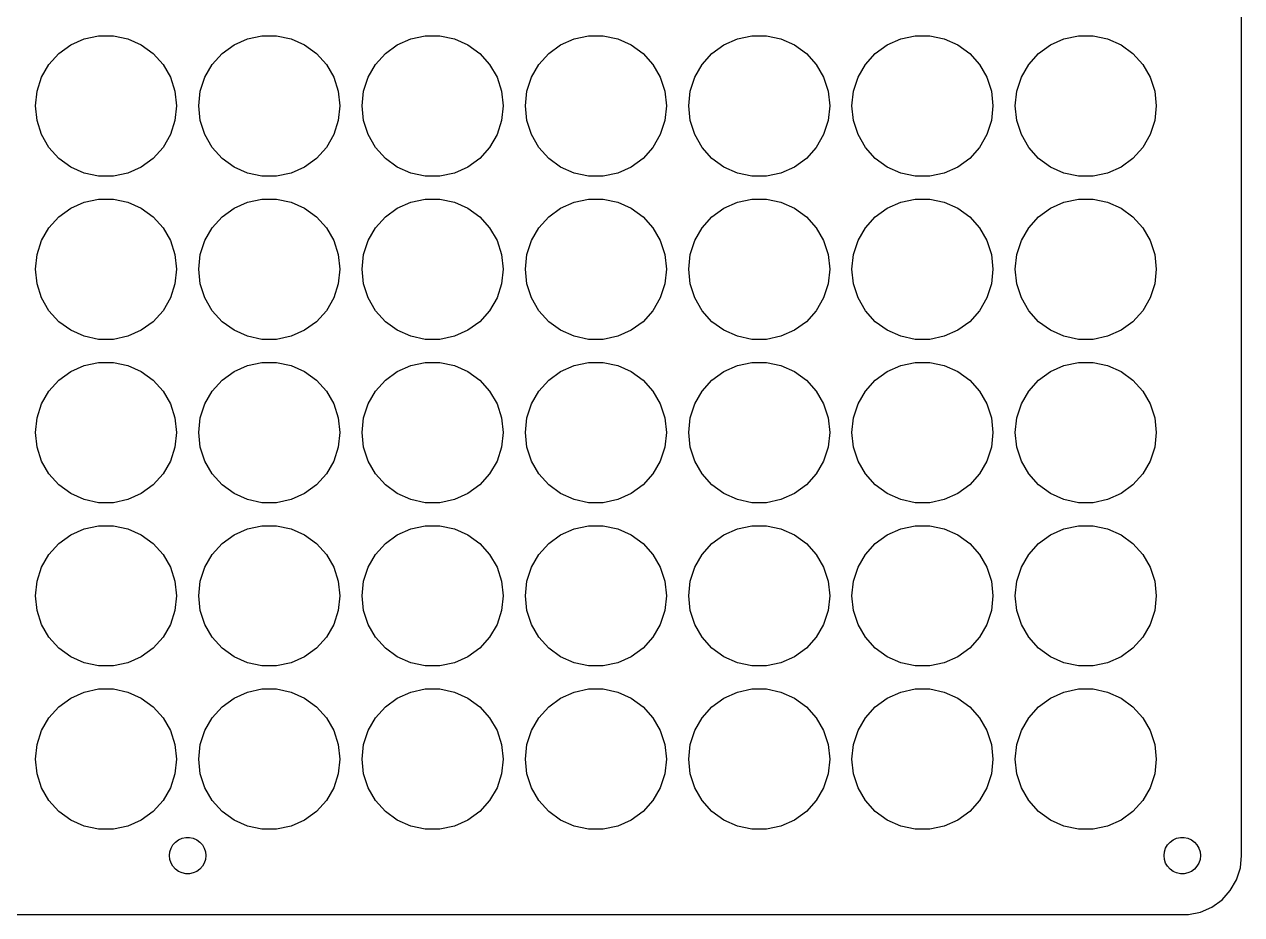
# Model space of a CAD drawing. Header units: metres. Extents: x -8 to 276, y -8 to 276.
# Drawn here: x 112 to 276, y -8 to 112 of the extents above; entities that cross this region are included whole.
import ezdxf

# ---------------------------------------------------------------- set-up
doc = ezdxf.new("R2010")
doc.units = ezdxf.units.M

msp = doc.modelspace()

# ---------------------------------------------------------------- linework, layer by layer
for p, q in [((276, 0), (276, 268)), ((118.25, 109.227), (120.064, 110.035)), ((120.064, 110.035), (122.007, 110.448)), ((122.007, 110.448), (123.993, 110.448)), ((123.993, 110.448), (125.936, 110.035)), ((125.936, 110.035), (127.75, 109.227)), ((140.25, 109.227), (142.064, 110.035)), ((142.064, 110.035), (144.007, 110.448)), ((144.007, 110.448), (145.993, 110.448)), ((145.993, 110.448), (147.936, 110.035)), ((147.936, 110.035), (149.75, 109.227)), ((162.25, 109.227), (164.064, 110.035)), ((164.064, 110.035), (166.007, 110.448)), ((166.007, 110.448), (167.993, 110.448)), ((167.993, 110.448), (169.936, 110.035)), ((169.936, 110.035), (171.75, 109.227)), ((184.25, 109.227), (186.064, 110.035)), ((186.064, 110.035), (188.007, 110.448)), ((188.007, 110.448), (189.993, 110.448)), ((189.993, 110.448), (191.936, 110.035)), ((191.936, 110.035), (193.75, 109.227)), ((206.25, 109.227), (208.064, 110.035)), ((208.064, 110.035), (210.007, 110.448)), ((210.007, 110.448), (211.993, 110.448)), ((211.993, 110.448), (213.936, 110.035)), ((213.936, 110.035), (215.75, 109.227)), ((228.25, 109.227), (230.064, 110.035)), ((230.064, 110.035), (232.007, 110.448)), ((232.007, 110.448), (233.993, 110.448)), ((233.993, 110.448), (235.936, 110.035)), ((235.936, 110.035), (237.75, 109.227)), ((250.25, 109.227), (252.064, 110.035)), ((252.064, 110.035), (254.007, 110.448)), ((254.007, 110.448), (255.993, 110.448)), ((255.993, 110.448), (257.936, 110.035)), ((257.936, 110.035), (259.75, 109.227)), ((116.643, 108.06), (118.25, 109.227)), ((127.75, 109.227), (129.357, 108.06)), ((138.643, 108.06), (140.25, 109.227)), ((149.75, 109.227), (151.357, 108.06)), ((160.643, 108.06), (162.25, 109.227)), ((171.75, 109.227), (173.357, 108.06)), ((182.643, 108.06), (184.25, 109.227)), ((193.75, 109.227), (195.357, 108.06)), ((204.643, 108.06), (206.25, 109.227)), ((215.75, 109.227), (217.357, 108.06)), ((226.643, 108.06), (228.25, 109.227)), ((237.75, 109.227), (239.357, 108.06)), ((248.643, 108.06), (250.25, 109.227)), ((259.75, 109.227), (261.357, 108.06)), ((115.314, 106.584), (116.643, 108.06)), ((129.357, 108.06), (130.686, 106.584)), ((137.314, 106.584), (138.643, 108.06)), ((151.357, 108.06), (152.686, 106.584)), ((159.314, 106.584), (160.643, 108.06)), ((173.357, 108.06), (174.686, 106.584)), ((181.314, 106.584), (182.643, 108.06)), ((195.357, 108.06), (196.686, 106.584)), ((203.314, 106.584), (204.643, 108.06)), ((217.357, 108.06), (218.686, 106.584)), ((225.314, 106.584), (226.643, 108.06)), ((239.357, 108.06), (240.686, 106.584)), ((247.314, 106.584), (248.643, 108.06)), ((261.357, 108.06), (262.686, 106.584)), ((114.321, 104.864), (115.314, 106.584)), ((130.686, 106.584), (131.679, 104.864)), ((136.321, 104.864), (137.314, 106.584)), ((152.686, 106.584), (153.679, 104.864)), ((158.321, 104.864), (159.314, 106.584)), ((174.686, 106.584), (175.679, 104.864)), ((180.321, 104.864), (181.314, 106.584)), ((196.686, 106.584), (197.679, 104.864)), ((202.321, 104.864), (203.314, 106.584)), ((218.686, 106.584), (219.679, 104.864)), ((224.321, 104.864), (225.314, 106.584)), ((240.686, 106.584), (241.679, 104.864)), ((246.321, 104.864), (247.314, 106.584)), ((262.686, 106.584), (263.679, 104.864)), ((113.708, 102.975), (114.321, 104.864)), ((131.679, 104.864), (132.292, 102.975)), ((135.708, 102.975), (136.321, 104.864)), ((153.679, 104.864), (154.292, 102.975)), ((157.708, 102.975), (158.321, 104.864)), ((175.679, 104.864), (176.292, 102.975)), ((179.708, 102.975), (180.321, 104.864)), ((197.679, 104.864), (198.292, 102.975)), ((201.708, 102.975), (202.321, 104.864)), ((219.679, 104.864), (220.292, 102.975)), ((223.708, 102.975), (224.321, 104.864)), ((241.679, 104.864), (242.292, 102.975)), ((245.708, 102.975), (246.321, 104.864)), ((263.679, 104.864), (264.292, 102.975)), ((113.5, 101), (113.708, 102.975)), ((132.292, 102.975), (132.5, 101)), ((135.5, 101), (135.708, 102.975)), ((154.292, 102.975), (154.5, 101)), ((157.5, 101), (157.708, 102.975)), ((176.292, 102.975), (176.5, 101)), ((179.5, 101), (179.708, 102.975)), ((198.292, 102.975), (198.5, 101)), ((201.5, 101), (201.708, 102.975)), ((220.292, 102.975), (220.5, 101)), ((223.5, 101), (223.708, 102.975)), ((242.292, 102.975), (242.5, 101)), ((245.5, 101), (245.708, 102.975)), ((264.292, 102.975), (264.5, 101)), ((113.708, 99.0248), (113.5, 101)), ((132.5, 101), (132.292, 99.0248)), ((135.708, 99.0248), (135.5, 101)), ((154.5, 101), (154.292, 99.0248)), ((157.708, 99.0248), (157.5, 101)), ((176.5, 101), (176.292, 99.0248)), ((179.708, 99.0248), (179.5, 101)), ((198.5, 101), (198.292, 99.0248)), ((201.708, 99.0248), (201.5, 101)), ((220.5, 101), (220.292, 99.0248)), ((223.708, 99.0248), (223.5, 101)), ((242.5, 101), (242.292, 99.0248)), ((245.708, 99.0248), (245.5, 101)), ((264.5, 101), (264.292, 99.0248)), ((114.321, 97.136), (113.708, 99.0248)), ((132.292, 99.0248), (131.679, 97.136)), ((136.321, 97.136), (135.708, 99.0248)), ((154.292, 99.0248), (153.679, 97.136)), ((158.321, 97.136), (157.708, 99.0248)), ((176.292, 99.0248), (175.679, 97.136)), ((180.321, 97.136), (179.708, 99.0248)), ((198.292, 99.0248), (197.679, 97.136)), ((202.321, 97.136), (201.708, 99.0248)), ((220.292, 99.0248), (219.679, 97.136)), ((224.321, 97.136), (223.708, 99.0248)), ((242.292, 99.0248), (241.679, 97.136)), ((246.321, 97.136), (245.708, 99.0248)), ((264.292, 99.0248), (263.679, 97.136)), ((115.314, 95.416), (114.321, 97.136)), ((131.679, 97.136), (130.686, 95.416)), ((137.314, 95.416), (136.321, 97.136)), ((153.679, 97.136), (152.686, 95.416)), ((159.314, 95.416), (158.321, 97.136)), ((175.679, 97.136), (174.686, 95.416)), ((181.314, 95.416), (180.321, 97.136)), ((197.679, 97.136), (196.686, 95.416)), ((203.314, 95.416), (202.321, 97.136)), ((219.679, 97.136), (218.686, 95.416)), ((225.314, 95.416), (224.321, 97.136)), ((241.679, 97.136), (240.686, 95.416)), ((247.314, 95.416), (246.321, 97.136)), ((263.679, 97.136), (262.686, 95.416)), ((116.643, 93.9401), (115.314, 95.416)), ((130.686, 95.416), (129.357, 93.9401)), ((138.643, 93.9401), (137.314, 95.416)), ((152.686, 95.416), (151.357, 93.9401)), ((160.643, 93.9401), (159.314, 95.416)), ((174.686, 95.416), (173.357, 93.9401)), ((182.643, 93.9401), (181.314, 95.416)), ((196.686, 95.416), (195.357, 93.9401)), ((204.643, 93.9401), (203.314, 95.416)), ((218.686, 95.416), (217.357, 93.9401)), ((226.643, 93.9401), (225.314, 95.416)), ((240.686, 95.416), (239.357, 93.9401)), ((248.643, 93.9401), (247.314, 95.416)), ((262.686, 95.416), (261.357, 93.9401)), ((118.25, 92.7728), (116.643, 93.9401)), ((129.357, 93.9401), (127.75, 92.7728)), ((140.25, 92.7728), (138.643, 93.9401)), ((151.357, 93.9401), (149.75, 92.7728)), ((162.25, 92.7728), (160.643, 93.9401)), ((173.357, 93.9401), (171.75, 92.7728)), ((184.25, 92.7728), (182.643, 93.9401)), ((195.357, 93.9401), (193.75, 92.7728)), ((206.25, 92.7728), (204.643, 93.9401)), ((217.357, 93.9401), (215.75, 92.7728)), ((228.25, 92.7728), (226.643, 93.9401)), ((239.357, 93.9401), (237.75, 92.7728)), ((250.25, 92.7728), (248.643, 93.9401)), ((261.357, 93.9401), (259.75, 92.7728)), ((120.064, 91.965), (118.25, 92.7728)), ((122.007, 91.552), (120.064, 91.965)), ((125.936, 91.965), (123.993, 91.552)), ((127.75, 92.7728), (125.936, 91.965)), ((142.064, 91.965), (140.25, 92.7728)), ((144.007, 91.552), (142.064, 91.965)), ((147.936, 91.965), (145.993, 91.552)), ((149.75, 92.7728), (147.936, 91.965)), ((164.064, 91.965), (162.25, 92.7728)), ((166.007, 91.552), (164.064, 91.965)), ((169.936, 91.965), (167.993, 91.552)), ((171.75, 92.7728), (169.936, 91.965)), ((186.064, 91.965), (184.25, 92.7728)), ((188.007, 91.552), (186.064, 91.965)), ((191.936, 91.965), (189.993, 91.552)), ((193.75, 92.7728), (191.936, 91.965)), ((208.064, 91.965), (206.25, 92.7728)), ((210.007, 91.552), (208.064, 91.965)), ((213.936, 91.965), (211.993, 91.552)), ((215.75, 92.7728), (213.936, 91.965)), ((230.064, 91.965), (228.25, 92.7728)), ((232.007, 91.552), (230.064, 91.965)), ((235.936, 91.965), (233.993, 91.552)), ((237.75, 92.7728), (235.936, 91.965)), ((252.064, 91.965), (250.25, 92.7728)), ((254.007, 91.552), (252.064, 91.965)), ((257.936, 91.965), (255.993, 91.552)), ((259.75, 92.7728), (257.936, 91.965)), ((123.993, 91.552), (122.007, 91.552)), ((145.993, 91.552), (144.007, 91.552)), ((167.993, 91.552), (166.007, 91.552)), ((189.993, 91.552), (188.007, 91.552)), ((211.993, 91.552), (210.007, 91.552)), ((233.993, 91.552), (232.007, 91.552)), ((255.993, 91.552), (254.007, 91.552)), ((116.643, 86.0599), (118.25, 87.2272)), ((118.25, 87.2272), (120.064, 88.035)), ((120.064, 88.035), (122.007, 88.448)), ((122.007, 88.448), (123.993, 88.448)), ((123.993, 88.448), (125.936, 88.035)), ((125.936, 88.035), (127.75, 87.2272)), ((127.75, 87.2272), (129.357, 86.0599)), ((138.643, 86.0599), (140.25, 87.2272)), ((140.25, 87.2272), (142.064, 88.035)), ((142.064, 88.035), (144.007, 88.448)), ((144.007, 88.448), (145.993, 88.448)), ((145.993, 88.448), (147.936, 88.035)), ((147.936, 88.035), (149.75, 87.2272)), ((149.75, 87.2272), (151.357, 86.0599)), ((160.643, 86.0599), (162.25, 87.2272)), ((162.25, 87.2272), (164.064, 88.035)), ((164.064, 88.035), (166.007, 88.448)), ((166.007, 88.448), (167.993, 88.448)), ((167.993, 88.448), (169.936, 88.035)), ((169.936, 88.035), (171.75, 87.2272)), ((171.75, 87.2272), (173.357, 86.0599)), ((182.643, 86.0599), (184.25, 87.2272)), ((184.25, 87.2272), (186.064, 88.035)), ((186.064, 88.035), (188.007, 88.448)), ((188.007, 88.448), (189.993, 88.448)), ((189.993, 88.448), (191.936, 88.035)), ((191.936, 88.035), (193.75, 87.2272)), ((193.75, 87.2272), (195.357, 86.0599)), ((204.643, 86.0599), (206.25, 87.2272)), ((206.25, 87.2272), (208.064, 88.035)), ((208.064, 88.035), (210.007, 88.448)), ((210.007, 88.448), (211.993, 88.448)), ((211.993, 88.448), (213.936, 88.035)), ((213.936, 88.035), (215.75, 87.2272)), ((215.75, 87.2272), (217.357, 86.0599)), ((226.643, 86.0599), (228.25, 87.2272)), ((228.25, 87.2272), (230.064, 88.035)), ((230.064, 88.035), (232.007, 88.448)), ((232.007, 88.448), (233.993, 88.448)), ((233.993, 88.448), (235.936, 88.035)), ((235.936, 88.035), (237.75, 87.2272)), ((237.75, 87.2272), (239.357, 86.0599)), ((248.643, 86.0599), (250.25, 87.2272)), ((250.25, 87.2272), (252.064, 88.035)), ((252.064, 88.035), (254.007, 88.448)), ((254.007, 88.448), (255.993, 88.448)), ((255.993, 88.448), (257.936, 88.035)), ((257.936, 88.035), (259.75, 87.2272)), ((259.75, 87.2272), (261.357, 86.0599)), ((115.314, 84.584), (116.643, 86.0599)), ((129.357, 86.0599), (130.686, 84.584)), ((137.314, 84.584), (138.643, 86.0599)), ((151.357, 86.0599), (152.686, 84.584)), ((159.314, 84.584), (160.643, 86.0599)), ((173.357, 86.0599), (174.686, 84.584)), ((181.314, 84.584), (182.643, 86.0599)), ((195.357, 86.0599), (196.686, 84.584)), ((203.314, 84.584), (204.643, 86.0599)), ((217.357, 86.0599), (218.686, 84.584)), ((225.314, 84.584), (226.643, 86.0599)), ((239.357, 86.0599), (240.686, 84.584)), ((247.314, 84.584), (248.643, 86.0599)), ((261.357, 86.0599), (262.686, 84.584)), ((114.321, 82.864), (115.314, 84.584)), ((130.686, 84.584), (131.679, 82.864)), ((136.321, 82.864), (137.314, 84.584)), ((152.686, 84.584), (153.679, 82.864)), ((158.321, 82.864), (159.314, 84.584)), ((174.686, 84.584), (175.679, 82.864)), ((180.321, 82.864), (181.314, 84.584)), ((196.686, 84.584), (197.679, 82.864)), ((202.321, 82.864), (203.314, 84.584)), ((218.686, 84.584), (219.679, 82.864)), ((224.321, 82.864), (225.314, 84.584)), ((240.686, 84.584), (241.679, 82.864)), ((246.321, 82.864), (247.314, 84.584)), ((262.686, 84.584), (263.679, 82.864)), ((113.708, 80.9752), (114.321, 82.864)), ((131.679, 82.864), (132.292, 80.9752)), ((135.708, 80.9752), (136.321, 82.864)), ((153.679, 82.864), (154.292, 80.9752)), ((157.708, 80.9752), (158.321, 82.864)), ((175.679, 82.864), (176.292, 80.9752)), ((179.708, 80.9752), (180.321, 82.864)), ((197.679, 82.864), (198.292, 80.9752)), ((201.708, 80.9752), (202.321, 82.864)), ((219.679, 82.864), (220.292, 80.9752)), ((223.708, 80.9752), (224.321, 82.864)), ((241.679, 82.864), (242.292, 80.9752)), ((245.708, 80.9752), (246.321, 82.864)), ((263.679, 82.864), (264.292, 80.9752)), ((113.5, 79), (113.708, 80.9752)), ((132.292, 80.9752), (132.5, 79)), ((135.5, 79), (135.708, 80.9752)), ((154.292, 80.9752), (154.5, 79)), ((157.5, 79), (157.708, 80.9752)), ((176.292, 80.9752), (176.5, 79)), ((179.5, 79), (179.708, 80.9752)), ((198.292, 80.9752), (198.5, 79)), ((201.5, 79), (201.708, 80.9752)), ((220.292, 80.9752), (220.5, 79)), ((223.5, 79), (223.708, 80.9752)), ((242.292, 80.9752), (242.5, 79)), ((245.5, 79), (245.708, 80.9752)), ((264.292, 80.9752), (264.5, 79)), ((113.708, 77.0248), (113.5, 79)), ((132.5, 79), (132.292, 77.0248)), ((135.708, 77.0248), (135.5, 79)), ((154.5, 79), (154.292, 77.0248)), ((157.708, 77.0248), (157.5, 79)), ((176.5, 79), (176.292, 77.0248)), ((179.708, 77.0248), (179.5, 79)), ((198.5, 79), (198.292, 77.0248)), ((201.708, 77.0248), (201.5, 79)), ((220.5, 79), (220.292, 77.0248)), ((223.708, 77.0248), (223.5, 79)), ((242.5, 79), (242.292, 77.0248)), ((245.708, 77.0248), (245.5, 79)), ((264.5, 79), (264.292, 77.0248)), ((114.321, 75.136), (113.708, 77.0248)), ((132.292, 77.0248), (131.679, 75.136)), ((136.321, 75.136), (135.708, 77.0248)), ((154.292, 77.0248), (153.679, 75.136)), ((158.321, 75.136), (157.708, 77.0248)), ((176.292, 77.0248), (175.679, 75.136)), ((180.321, 75.136), (179.708, 77.0248)), ((198.292, 77.0248), (197.679, 75.136)), ((202.321, 75.136), (201.708, 77.0248)), ((220.292, 77.0248), (219.679, 75.136)), ((224.321, 75.136), (223.708, 77.0248)), ((242.292, 77.0248), (241.679, 75.136)), ((246.321, 75.136), (245.708, 77.0248)), ((264.292, 77.0248), (263.679, 75.136)), ((115.314, 73.416), (114.321, 75.136)), ((131.679, 75.136), (130.686, 73.416)), ((137.314, 73.416), (136.321, 75.136)), ((153.679, 75.136), (152.686, 73.416)), ((159.314, 73.416), (158.321, 75.136)), ((175.679, 75.136), (174.686, 73.416)), ((181.314, 73.416), (180.321, 75.136)), ((197.679, 75.136), (196.686, 73.416)), ((203.314, 73.416), (202.321, 75.136)), ((219.679, 75.136), (218.686, 73.416)), ((225.314, 73.416), (224.321, 75.136)), ((241.679, 75.136), (240.686, 73.416)), ((247.314, 73.416), (246.321, 75.136)), ((263.679, 75.136), (262.686, 73.416)), ((116.643, 71.9401), (115.314, 73.416)), ((130.686, 73.416), (129.357, 71.9401)), ((138.643, 71.9401), (137.314, 73.416)), ((152.686, 73.416), (151.357, 71.9401)), ((160.643, 71.9401), (159.314, 73.416)), ((174.686, 73.416), (173.357, 71.9401)), ((182.643, 71.9401), (181.314, 73.416)), ((196.686, 73.416), (195.357, 71.9401)), ((204.643, 71.9401), (203.314, 73.416)), ((218.686, 73.416), (217.357, 71.9401)), ((226.643, 71.9401), (225.314, 73.416)), ((240.686, 73.416), (239.357, 71.9401)), ((248.643, 71.9401), (247.314, 73.416)), ((262.686, 73.416), (261.357, 71.9401)), ((118.25, 70.7728), (116.643, 71.9401)), ((120.064, 69.965), (118.25, 70.7728)), ((127.75, 70.7728), (125.936, 69.965)), ((129.357, 71.9401), (127.75, 70.7728)), ((140.25, 70.7728), (138.643, 71.9401)), ((142.064, 69.965), (140.25, 70.7728)), ((149.75, 70.7728), (147.936, 69.965)), ((151.357, 71.9401), (149.75, 70.7728)), ((162.25, 70.7728), (160.643, 71.9401)), ((164.064, 69.965), (162.25, 70.7728)), ((171.75, 70.7728), (169.936, 69.965)), ((173.357, 71.9401), (171.75, 70.7728)), ((184.25, 70.7728), (182.643, 71.9401)), ((186.064, 69.965), (184.25, 70.7728)), ((193.75, 70.7728), (191.936, 69.965)), ((195.357, 71.9401), (193.75, 70.7728)), ((206.25, 70.7728), (204.643, 71.9401)), ((208.064, 69.965), (206.25, 70.7728)), ((215.75, 70.7728), (213.936, 69.965)), ((217.357, 71.9401), (215.75, 70.7728)), ((228.25, 70.7728), (226.643, 71.9401)), ((230.064, 69.965), (228.25, 70.7728)), ((237.75, 70.7728), (235.936, 69.965)), ((239.357, 71.9401), (237.75, 70.7728)), ((250.25, 70.7728), (248.643, 71.9401)), ((252.064, 69.965), (250.25, 70.7728)), ((259.75, 70.7728), (257.936, 69.965)), ((261.357, 71.9401), (259.75, 70.7728)), ((122.007, 69.552), (120.064, 69.965)), ((123.993, 69.552), (122.007, 69.552)), ((125.936, 69.965), (123.993, 69.552)), ((144.007, 69.552), (142.064, 69.965)), ((145.993, 69.552), (144.007, 69.552)), ((147.936, 69.965), (145.993, 69.552)), ((166.007, 69.552), (164.064, 69.965)), ((167.993, 69.552), (166.007, 69.552)), ((169.936, 69.965), (167.993, 69.552)), ((188.007, 69.552), (186.064, 69.965)), ((189.993, 69.552), (188.007, 69.552)), ((191.936, 69.965), (189.993, 69.552)), ((210.007, 69.552), (208.064, 69.965)), ((211.993, 69.552), (210.007, 69.552)), ((213.936, 69.965), (211.993, 69.552)), ((232.007, 69.552), (230.064, 69.965)), ((233.993, 69.552), (232.007, 69.552)), ((235.936, 69.965), (233.993, 69.552)), ((254.007, 69.552), (252.064, 69.965)), ((255.993, 69.552), (254.007, 69.552)), ((257.936, 69.965), (255.993, 69.552)), ((118.25, 65.2272), (120.064, 66.035)), ((120.064, 66.035), (122.007, 66.448)), ((122.007, 66.448), (123.993, 66.448)), ((123.993, 66.448), (125.936, 66.035)), ((125.936, 66.035), (127.75, 65.2272)), ((140.25, 65.2272), (142.064, 66.035)), ((142.064, 66.035), (144.007, 66.448)), ((144.007, 66.448), (145.993, 66.448)), ((145.993, 66.448), (147.936, 66.035)), ((147.936, 66.035), (149.75, 65.2272)), ((162.25, 65.2272), (164.064, 66.035)), ((164.064, 66.035), (166.007, 66.448)), ((166.007, 66.448), (167.993, 66.448)), ((167.993, 66.448), (169.936, 66.035)), ((169.936, 66.035), (171.75, 65.2272)), ((184.25, 65.2272), (186.064, 66.035)), ((186.064, 66.035), (188.007, 66.448)), ((188.007, 66.448), (189.993, 66.448)), ((189.993, 66.448), (191.936, 66.035)), ((191.936, 66.035), (193.75, 65.2272)), ((206.25, 65.2272), (208.064, 66.035)), ((208.064, 66.035), (210.007, 66.448)), ((210.007, 66.448), (211.993, 66.448)), ((211.993, 66.448), (213.936, 66.035)), ((213.936, 66.035), (215.75, 65.2272)), ((228.25, 65.2272), (230.064, 66.035)), ((230.064, 66.035), (232.007, 66.448)), ((232.007, 66.448), (233.993, 66.448)), ((233.993, 66.448), (235.936, 66.035)), ((235.936, 66.035), (237.75, 65.2272)), ((250.25, 65.2272), (252.064, 66.035)), ((252.064, 66.035), (254.007, 66.448)), ((254.007, 66.448), (255.993, 66.448)), ((255.993, 66.448), (257.936, 66.035)), ((257.936, 66.035), (259.75, 65.2272)), ((115.314, 62.584), (116.643, 64.0599)), ((116.643, 64.0599), (118.25, 65.2272)), ((127.75, 65.2272), (129.357, 64.0599)), ((129.357, 64.0599), (130.686, 62.584)), ((137.314, 62.584), (138.643, 64.0599)), ((138.643, 64.0599), (140.25, 65.2272)), ((149.75, 65.2272), (151.357, 64.0599)), ((151.357, 64.0599), (152.686, 62.584)), ((159.314, 62.584), (160.643, 64.0599)), ((160.643, 64.0599), (162.25, 65.2272)), ((171.75, 65.2272), (173.357, 64.0599)), ((173.357, 64.0599), (174.686, 62.584)), ((181.314, 62.584), (182.643, 64.0599)), ((182.643, 64.0599), (184.25, 65.2272)), ((193.75, 65.2272), (195.357, 64.0599)), ((195.357, 64.0599), (196.686, 62.584)), ((203.314, 62.584), (204.643, 64.0599)), ((204.643, 64.0599), (206.25, 65.2272)), ((215.75, 65.2272), (217.357, 64.0599)), ((217.357, 64.0599), (218.686, 62.584)), ((225.314, 62.584), (226.643, 64.0599)), ((226.643, 64.0599), (228.25, 65.2272)), ((237.75, 65.2272), (239.357, 64.0599)), ((239.357, 64.0599), (240.686, 62.584)), ((247.314, 62.584), (248.643, 64.0599)), ((248.643, 64.0599), (250.25, 65.2272)), ((259.75, 65.2272), (261.357, 64.0599)), ((261.357, 64.0599), (262.686, 62.584)), ((114.321, 60.864), (115.314, 62.584)), ((130.686, 62.584), (131.679, 60.864)), ((136.321, 60.864), (137.314, 62.584)), ((152.686, 62.584), (153.679, 60.864)), ((158.321, 60.864), (159.314, 62.584)), ((174.686, 62.584), (175.679, 60.864)), ((180.321, 60.864), (181.314, 62.584)), ((196.686, 62.584), (197.679, 60.864)), ((202.321, 60.864), (203.314, 62.584)), ((218.686, 62.584), (219.679, 60.864)), ((224.321, 60.864), (225.314, 62.584)), ((240.686, 62.584), (241.679, 60.864)), ((246.321, 60.864), (247.314, 62.584)), ((262.686, 62.584), (263.679, 60.864)), ((113.708, 58.9752), (114.321, 60.864)), ((131.679, 60.864), (132.292, 58.9752)), ((135.708, 58.9752), (136.321, 60.864)), ((153.679, 60.864), (154.292, 58.9752)), ((157.708, 58.9752), (158.321, 60.864)), ((175.679, 60.864), (176.292, 58.9752)), ((179.708, 58.9752), (180.321, 60.864)), ((197.679, 60.864), (198.292, 58.9752)), ((201.708, 58.9752), (202.321, 60.864)), ((219.679, 60.864), (220.292, 58.9752)), ((223.708, 58.9752), (224.321, 60.864)), ((241.679, 60.864), (242.292, 58.9752)), ((245.708, 58.9752), (246.321, 60.864)), ((263.679, 60.864), (264.292, 58.9752)), ((113.5, 57), (113.708, 58.9752)), ((132.292, 58.9752), (132.5, 57)), ((135.5, 57), (135.708, 58.9752)), ((154.292, 58.9752), (154.5, 57)), ((157.5, 57), (157.708, 58.9752)), ((176.292, 58.9752), (176.5, 57)), ((179.5, 57), (179.708, 58.9752)), ((198.292, 58.9752), (198.5, 57)), ((201.5, 57), (201.708, 58.9752)), ((220.292, 58.9752), (220.5, 57)), ((223.5, 57), (223.708, 58.9752)), ((242.292, 58.9752), (242.5, 57)), ((245.5, 57), (245.708, 58.9752)), ((264.292, 58.9752), (264.5, 57)), ((113.708, 55.0248), (113.5, 57)), ((132.5, 57), (132.292, 55.0248)), ((135.708, 55.0248), (135.5, 57)), ((154.5, 57), (154.292, 55.0248)), ((157.708, 55.0248), (157.5, 57)), ((176.5, 57), (176.292, 55.0248)), ((179.708, 55.0248), (179.5, 57)), ((198.5, 57), (198.292, 55.0248)), ((201.708, 55.0248), (201.5, 57)), ((220.5, 57), (220.292, 55.0248)), ((223.708, 55.0248), (223.5, 57)), ((242.5, 57), (242.292, 55.0248)), ((245.708, 55.0248), (245.5, 57)), ((264.5, 57), (264.292, 55.0248)), ((114.321, 53.136), (113.708, 55.0248)), ((132.292, 55.0248), (131.679, 53.136)), ((136.321, 53.136), (135.708, 55.0248)), ((154.292, 55.0248), (153.679, 53.136)), ((158.321, 53.136), (157.708, 55.0248)), ((176.292, 55.0248), (175.679, 53.136)), ((180.321, 53.136), (179.708, 55.0248)), ((198.292, 55.0248), (197.679, 53.136)), ((202.321, 53.136), (201.708, 55.0248)), ((220.292, 55.0248), (219.679, 53.136)), ((224.321, 53.136), (223.708, 55.0248)), ((242.292, 55.0248), (241.679, 53.136)), ((246.321, 53.136), (245.708, 55.0248)), ((264.292, 55.0248), (263.679, 53.136)), ((115.314, 51.416), (114.321, 53.136)), ((131.679, 53.136), (130.686, 51.416)), ((137.314, 51.416), (136.321, 53.136)), ((153.679, 53.136), (152.686, 51.416)), ((159.314, 51.416), (158.321, 53.136)), ((175.679, 53.136), (174.686, 51.416)), ((181.314, 51.416), (180.321, 53.136)), ((197.679, 53.136), (196.686, 51.416)), ((203.314, 51.416), (202.321, 53.136)), ((219.679, 53.136), (218.686, 51.416)), ((225.314, 51.416), (224.321, 53.136)), ((241.679, 53.136), (240.686, 51.416)), ((247.314, 51.416), (246.321, 53.136)), ((263.679, 53.136), (262.686, 51.416)), ((116.643, 49.9401), (115.314, 51.416)), ((130.686, 51.416), (129.357, 49.9401)), ((138.643, 49.9401), (137.314, 51.416)), ((152.686, 51.416), (151.357, 49.9401)), ((160.643, 49.9401), (159.314, 51.416)), ((174.686, 51.416), (173.357, 49.9401)), ((182.643, 49.9401), (181.314, 51.416)), ((196.686, 51.416), (195.357, 49.9401)), ((204.643, 49.9401), (203.314, 51.416)), ((218.686, 51.416), (217.357, 49.9401)), ((226.643, 49.9401), (225.314, 51.416)), ((240.686, 51.416), (239.357, 49.9401)), ((248.643, 49.9401), (247.314, 51.416)), ((262.686, 51.416), (261.357, 49.9401)), ((118.25, 48.7728), (116.643, 49.9401)), ((129.357, 49.9401), (127.75, 48.7728)), ((140.25, 48.7728), (138.643, 49.9401)), ((151.357, 49.9401), (149.75, 48.7728)), ((162.25, 48.7728), (160.643, 49.9401)), ((173.357, 49.9401), (171.75, 48.7728)), ((184.25, 48.7728), (182.643, 49.9401)), ((195.357, 49.9401), (193.75, 48.7728)), ((206.25, 48.7728), (204.643, 49.9401)), ((217.357, 49.9401), (215.75, 48.7728)), ((228.25, 48.7728), (226.643, 49.9401)), ((239.357, 49.9401), (237.75, 48.7728)), ((250.25, 48.7728), (248.643, 49.9401)), ((261.357, 49.9401), (259.75, 48.7728)), ((120.064, 47.965), (118.25, 48.7728)), ((122.007, 47.552), (120.064, 47.965)), ((125.936, 47.965), (123.993, 47.552)), ((127.75, 48.7728), (125.936, 47.965)), ((142.064, 47.965), (140.25, 48.7728)), ((144.007, 47.552), (142.064, 47.965)), ((147.936, 47.965), (145.993, 47.552)), ((149.75, 48.7728), (147.936, 47.965)), ((164.064, 47.965), (162.25, 48.7728)), ((166.007, 47.552), (164.064, 47.965)), ((169.936, 47.965), (167.993, 47.552)), ((171.75, 48.7728), (169.936, 47.965)), ((186.064, 47.965), (184.25, 48.7728)), ((188.007, 47.552), (186.064, 47.965)), ((191.936, 47.965), (189.993, 47.552)), ((193.75, 48.7728), (191.936, 47.965)), ((208.064, 47.965), (206.25, 48.7728)), ((210.007, 47.552), (208.064, 47.965)), ((213.936, 47.965), (211.993, 47.552)), ((215.75, 48.7728), (213.936, 47.965)), ((230.064, 47.965), (228.25, 48.7728)), ((232.007, 47.552), (230.064, 47.965)), ((235.936, 47.965), (233.993, 47.552)), ((237.75, 48.7728), (235.936, 47.965)), ((252.064, 47.965), (250.25, 48.7728)), ((254.007, 47.552), (252.064, 47.965)), ((257.936, 47.965), (255.993, 47.552)), ((259.75, 48.7728), (257.936, 47.965)), ((123.993, 47.552), (122.007, 47.552)), ((145.993, 47.552), (144.007, 47.552)), ((167.993, 47.552), (166.007, 47.552)), ((189.993, 47.552), (188.007, 47.552)), ((211.993, 47.552), (210.007, 47.552)), ((233.993, 47.552), (232.007, 47.552)), ((255.993, 47.552), (254.007, 47.552)), ((120.064, 44.035), (122.007, 44.448)), ((122.007, 44.448), (123.993, 44.448)), ((123.993, 44.448), (125.936, 44.035)), ((142.064, 44.035), (144.007, 44.448)), ((144.007, 44.448), (145.993, 44.448)), ((145.993, 44.448), (147.936, 44.035)), ((164.064, 44.035), (166.007, 44.448)), ((166.007, 44.448), (167.993, 44.448)), ((167.993, 44.448), (169.936, 44.035)), ((186.064, 44.035), (188.007, 44.448)), ((188.007, 44.448), (189.993, 44.448)), ((189.993, 44.448), (191.936, 44.035)), ((208.064, 44.035), (210.007, 44.448)), ((210.007, 44.448), (211.993, 44.448)), ((211.993, 44.448), (213.936, 44.035)), ((230.064, 44.035), (232.007, 44.448)), ((232.007, 44.448), (233.993, 44.448)), ((233.993, 44.448), (235.936, 44.035)), ((252.064, 44.035), (254.007, 44.448)), ((254.007, 44.448), (255.993, 44.448)), ((255.993, 44.448), (257.936, 44.035)), ((116.643, 42.0599), (118.25, 43.2272)), ((118.25, 43.2272), (120.064, 44.035)), ((125.936, 44.035), (127.75, 43.2272)), ((127.75, 43.2272), (129.357, 42.0599)), ((138.643, 42.0599), (140.25, 43.2272)), ((140.25, 43.2272), (142.064, 44.035)), ((147.936, 44.035), (149.75, 43.2272)), ((149.75, 43.2272), (151.357, 42.0599)), ((160.643, 42.0599), (162.25, 43.2272)), ((162.25, 43.2272), (164.064, 44.035)), ((169.936, 44.035), (171.75, 43.2272)), ((171.75, 43.2272), (173.357, 42.0599)), ((182.643, 42.0599), (184.25, 43.2272)), ((184.25, 43.2272), (186.064, 44.035)), ((191.936, 44.035), (193.75, 43.2272)), ((193.75, 43.2272), (195.357, 42.0599)), ((204.643, 42.0599), (206.25, 43.2272)), ((206.25, 43.2272), (208.064, 44.035)), ((213.936, 44.035), (215.75, 43.2272)), ((215.75, 43.2272), (217.357, 42.0599)), ((226.643, 42.0599), (228.25, 43.2272)), ((228.25, 43.2272), (230.064, 44.035)), ((235.936, 44.035), (237.75, 43.2272)), ((237.75, 43.2272), (239.357, 42.0599)), ((248.643, 42.0599), (250.25, 43.2272)), ((250.25, 43.2272), (252.064, 44.035)), ((257.936, 44.035), (259.75, 43.2272)), ((259.75, 43.2272), (261.357, 42.0599)), ((115.314, 40.584), (116.643, 42.0599)), ((129.357, 42.0599), (130.686, 40.584)), ((137.314, 40.584), (138.643, 42.0599)), ((151.357, 42.0599), (152.686, 40.584)), ((159.314, 40.584), (160.643, 42.0599)), ((173.357, 42.0599), (174.686, 40.584)), ((181.314, 40.584), (182.643, 42.0599)), ((195.357, 42.0599), (196.686, 40.584)), ((203.314, 40.584), (204.643, 42.0599)), ((217.357, 42.0599), (218.686, 40.584)), ((225.314, 40.584), (226.643, 42.0599)), ((239.357, 42.0599), (240.686, 40.584)), ((247.314, 40.584), (248.643, 42.0599)), ((261.357, 42.0599), (262.686, 40.584)), ((114.321, 38.864), (115.314, 40.584)), ((130.686, 40.584), (131.679, 38.864)), ((136.321, 38.864), (137.314, 40.584)), ((152.686, 40.584), (153.679, 38.864)), ((158.321, 38.864), (159.314, 40.584)), ((174.686, 40.584), (175.679, 38.864)), ((180.321, 38.864), (181.314, 40.584)), ((196.686, 40.584), (197.679, 38.864)), ((202.321, 38.864), (203.314, 40.584)), ((218.686, 40.584), (219.679, 38.864)), ((224.321, 38.864), (225.314, 40.584)), ((240.686, 40.584), (241.679, 38.864)), ((246.321, 38.864), (247.314, 40.584)), ((262.686, 40.584), (263.679, 38.864)), ((113.708, 36.9752), (114.321, 38.864)), ((131.679, 38.864), (132.292, 36.9752)), ((135.708, 36.9752), (136.321, 38.864)), ((153.679, 38.864), (154.292, 36.9752)), ((157.708, 36.9752), (158.321, 38.864)), ((175.679, 38.864), (176.292, 36.9752)), ((179.708, 36.9752), (180.321, 38.864)), ((197.679, 38.864), (198.292, 36.9752)), ((201.708, 36.9752), (202.321, 38.864)), ((219.679, 38.864), (220.292, 36.9752)), ((223.708, 36.9752), (224.321, 38.864)), ((241.679, 38.864), (242.292, 36.9752)), ((245.708, 36.9752), (246.321, 38.864)), ((263.679, 38.864), (264.292, 36.9752)), ((113.5, 35), (113.708, 36.9752)), ((132.292, 36.9752), (132.5, 35)), ((135.5, 35), (135.708, 36.9752)), ((154.292, 36.9752), (154.5, 35)), ((157.5, 35), (157.708, 36.9752)), ((176.292, 36.9752), (176.5, 35)), ((179.5, 35), (179.708, 36.9752)), ((198.292, 36.9752), (198.5, 35)), ((201.5, 35), (201.708, 36.9752)), ((220.292, 36.9752), (220.5, 35)), ((223.5, 35), (223.708, 36.9752)), ((242.292, 36.9752), (242.5, 35)), ((245.5, 35), (245.708, 36.9752)), ((264.292, 36.9752), (264.5, 35)), ((113.708, 33.0248), (113.5, 35)), ((132.5, 35), (132.292, 33.0248)), ((135.708, 33.0248), (135.5, 35)), ((154.5, 35), (154.292, 33.0248)), ((157.708, 33.0248), (157.5, 35)), ((176.5, 35), (176.292, 33.0248)), ((179.708, 33.0248), (179.5, 35)), ((198.5, 35), (198.292, 33.0248)), ((201.708, 33.0248), (201.5, 35)), ((220.5, 35), (220.292, 33.0248)), ((223.708, 33.0248), (223.5, 35)), ((242.5, 35), (242.292, 33.0248)), ((245.708, 33.0248), (245.5, 35)), ((264.5, 35), (264.292, 33.0248)), ((114.321, 31.136), (113.708, 33.0248)), ((132.292, 33.0248), (131.679, 31.136)), ((136.321, 31.136), (135.708, 33.0248)), ((154.292, 33.0248), (153.679, 31.136)), ((158.321, 31.136), (157.708, 33.0248)), ((176.292, 33.0248), (175.679, 31.136)), ((180.321, 31.136), (179.708, 33.0248)), ((198.292, 33.0248), (197.679, 31.136)), ((202.321, 31.136), (201.708, 33.0248)), ((220.292, 33.0248), (219.679, 31.136)), ((224.321, 31.136), (223.708, 33.0248)), ((242.292, 33.0248), (241.679, 31.136)), ((246.321, 31.136), (245.708, 33.0248)), ((264.292, 33.0248), (263.679, 31.136)), ((115.314, 29.416), (114.321, 31.136)), ((131.679, 31.136), (130.686, 29.416)), ((137.314, 29.416), (136.321, 31.136)), ((153.679, 31.136), (152.686, 29.416)), ((159.314, 29.416), (158.321, 31.136)), ((175.679, 31.136), (174.686, 29.416)), ((181.314, 29.416), (180.321, 31.136)), ((197.679, 31.136), (196.686, 29.416)), ((203.314, 29.416), (202.321, 31.136)), ((219.679, 31.136), (218.686, 29.416)), ((225.314, 29.416), (224.321, 31.136)), ((241.679, 31.136), (240.686, 29.416)), ((247.314, 29.416), (246.321, 31.136)), ((263.679, 31.136), (262.686, 29.416)), ((116.643, 27.9401), (115.314, 29.416)), ((118.25, 26.7728), (116.643, 27.9401)), ((129.357, 27.9401), (127.75, 26.7728)), ((130.686, 29.416), (129.357, 27.9401)), ((138.643, 27.9401), (137.314, 29.416)), ((140.25, 26.7728), (138.643, 27.9401)), ((151.357, 27.9401), (149.75, 26.7728)), ((152.686, 29.416), (151.357, 27.9401)), ((160.643, 27.9401), (159.314, 29.416)), ((162.25, 26.7728), (160.643, 27.9401)), ((173.357, 27.9401), (171.75, 26.7728)), ((174.686, 29.416), (173.357, 27.9401)), ((182.643, 27.9401), (181.314, 29.416)), ((184.25, 26.7728), (182.643, 27.9401)), ((195.357, 27.9401), (193.75, 26.7728)), ((196.686, 29.416), (195.357, 27.9401)), ((204.643, 27.9401), (203.314, 29.416)), ((206.25, 26.7728), (204.643, 27.9401)), ((217.357, 27.9401), (215.75, 26.7728)), ((218.686, 29.416), (217.357, 27.9401)), ((226.643, 27.9401), (225.314, 29.416)), ((228.25, 26.7728), (226.643, 27.9401)), ((239.357, 27.9401), (237.75, 26.7728)), ((240.686, 29.416), (239.357, 27.9401)), ((248.643, 27.9401), (247.314, 29.416)), ((250.25, 26.7728), (248.643, 27.9401)), ((261.357, 27.9401), (259.75, 26.7728)), ((262.686, 29.416), (261.357, 27.9401)), ((120.064, 25.965), (118.25, 26.7728)), ((127.75, 26.7728), (125.936, 25.965)), ((142.064, 25.965), (140.25, 26.7728)), ((149.75, 26.7728), (147.936, 25.965)), ((164.064, 25.965), (162.25, 26.7728)), ((171.75, 26.7728), (169.936, 25.965)), ((186.064, 25.965), (184.25, 26.7728)), ((193.75, 26.7728), (191.936, 25.965)), ((208.064, 25.965), (206.25, 26.7728)), ((215.75, 26.7728), (213.936, 25.965)), ((230.064, 25.965), (228.25, 26.7728)), ((237.75, 26.7728), (235.936, 25.965)), ((252.064, 25.965), (250.25, 26.7728)), ((259.75, 26.7728), (257.936, 25.965)), ((122.007, 25.552), (120.064, 25.965)), ((123.993, 25.552), (122.007, 25.552)), ((125.936, 25.965), (123.993, 25.552)), ((144.007, 25.552), (142.064, 25.965)), ((145.993, 25.552), (144.007, 25.552)), ((147.936, 25.965), (145.993, 25.552)), ((166.007, 25.552), (164.064, 25.965)), ((167.993, 25.552), (166.007, 25.552)), ((169.936, 25.965), (167.993, 25.552)), ((188.007, 25.552), (186.064, 25.965)), ((189.993, 25.552), (188.007, 25.552)), ((191.936, 25.965), (189.993, 25.552)), ((210.007, 25.552), (208.064, 25.965)), ((211.993, 25.552), (210.007, 25.552)), ((213.936, 25.965), (211.993, 25.552)), ((232.007, 25.552), (230.064, 25.965)), ((233.993, 25.552), (232.007, 25.552)), ((235.936, 25.965), (233.993, 25.552)), ((254.007, 25.552), (252.064, 25.965)), ((255.993, 25.552), (254.007, 25.552)), ((257.936, 25.965), (255.993, 25.552)), ((118.25, 21.2272), (120.064, 22.035)), ((120.064, 22.035), (122.007, 22.448)), ((122.007, 22.448), (123.993, 22.448)), ((123.993, 22.448), (125.936, 22.035)), ((125.936, 22.035), (127.75, 21.2272)), ((140.25, 21.2272), (142.064, 22.035)), ((142.064, 22.035), (144.007, 22.448)), ((144.007, 22.448), (145.993, 22.448)), ((145.993, 22.448), (147.936, 22.035)), ((147.936, 22.035), (149.75, 21.2272)), ((162.25, 21.2272), (164.064, 22.035)), ((164.064, 22.035), (166.007, 22.448)), ((166.007, 22.448), (167.993, 22.448)), ((167.993, 22.448), (169.936, 22.035)), ((169.936, 22.035), (171.75, 21.2272)), ((184.25, 21.2272), (186.064, 22.035)), ((186.064, 22.035), (188.007, 22.448)), ((188.007, 22.448), (189.993, 22.448)), ((189.993, 22.448), (191.936, 22.035)), ((191.936, 22.035), (193.75, 21.2272)), ((206.25, 21.2272), (208.064, 22.035)), ((208.064, 22.035), (210.007, 22.448)), ((210.007, 22.448), (211.993, 22.448)), ((211.993, 22.448), (213.936, 22.035)), ((213.936, 22.035), (215.75, 21.2272)), ((228.25, 21.2272), (230.064, 22.035)), ((230.064, 22.035), (232.007, 22.448)), ((232.007, 22.448), (233.993, 22.448)), ((233.993, 22.448), (235.936, 22.035)), ((235.936, 22.035), (237.75, 21.2272)), ((250.25, 21.2272), (252.064, 22.035)), ((252.064, 22.035), (254.007, 22.448)), ((254.007, 22.448), (255.993, 22.448)), ((255.993, 22.448), (257.936, 22.035)), ((257.936, 22.035), (259.75, 21.2272)), ((115.314, 18.584), (116.643, 20.0599)), ((116.643, 20.0599), (118.25, 21.2272)), ((127.75, 21.2272), (129.357, 20.0599)), ((129.357, 20.0599), (130.686, 18.584)), ((137.314, 18.584), (138.643, 20.0599)), ((138.643, 20.0599), (140.25, 21.2272)), ((149.75, 21.2272), (151.357, 20.0599)), ((151.357, 20.0599), (152.686, 18.584)), ((159.314, 18.584), (160.643, 20.0599)), ((160.643, 20.0599), (162.25, 21.2272)), ((171.75, 21.2272), (173.357, 20.0599)), ((173.357, 20.0599), (174.686, 18.584)), ((181.314, 18.584), (182.643, 20.0599)), ((182.643, 20.0599), (184.25, 21.2272)), ((193.75, 21.2272), (195.357, 20.0599)), ((195.357, 20.0599), (196.686, 18.584)), ((203.314, 18.584), (204.643, 20.0599)), ((204.643, 20.0599), (206.25, 21.2272)), ((215.75, 21.2272), (217.357, 20.0599)), ((217.357, 20.0599), (218.686, 18.584)), ((225.314, 18.584), (226.643, 20.0599)), ((226.643, 20.0599), (228.25, 21.2272)), ((237.75, 21.2272), (239.357, 20.0599)), ((239.357, 20.0599), (240.686, 18.584)), ((247.314, 18.584), (248.643, 20.0599)), ((248.643, 20.0599), (250.25, 21.2272)), ((259.75, 21.2272), (261.357, 20.0599)), ((261.357, 20.0599), (262.686, 18.584)), ((114.321, 16.864), (115.314, 18.584)), ((130.686, 18.584), (131.679, 16.864)), ((136.321, 16.864), (137.314, 18.584)), ((152.686, 18.584), (153.679, 16.864)), ((158.321, 16.864), (159.314, 18.584)), ((174.686, 18.584), (175.679, 16.864)), ((180.321, 16.864), (181.314, 18.584)), ((196.686, 18.584), (197.679, 16.864)), ((202.321, 16.864), (203.314, 18.584)), ((218.686, 18.584), (219.679, 16.864)), ((224.321, 16.864), (225.314, 18.584)), ((240.686, 18.584), (241.679, 16.864)), ((246.321, 16.864), (247.314, 18.584)), ((262.686, 18.584), (263.679, 16.864)), ((113.708, 14.9752), (114.321, 16.864)), ((131.679, 16.864), (132.292, 14.9752)), ((135.708, 14.9752), (136.321, 16.864)), ((153.679, 16.864), (154.292, 14.9752)), ((157.708, 14.9752), (158.321, 16.864)), ((175.679, 16.864), (176.292, 14.9752)), ((179.708, 14.9752), (180.321, 16.864)), ((197.679, 16.864), (198.292, 14.9752)), ((201.708, 14.9752), (202.321, 16.864)), ((219.679, 16.864), (220.292, 14.9752)), ((223.708, 14.9752), (224.321, 16.864)), ((241.679, 16.864), (242.292, 14.9752)), ((245.708, 14.9752), (246.321, 16.864)), ((263.679, 16.864), (264.292, 14.9752)), ((113.5, 13), (113.708, 14.9752)), ((132.292, 14.9752), (132.5, 13)), ((135.5, 13), (135.708, 14.9752)), ((154.292, 14.9752), (154.5, 13)), ((157.5, 13), (157.708, 14.9752)), ((176.292, 14.9752), (176.5, 13)), ((179.5, 13), (179.708, 14.9752)), ((198.292, 14.9752), (198.5, 13)), ((201.5, 13), (201.708, 14.9752)), ((220.292, 14.9752), (220.5, 13)), ((223.5, 13), (223.708, 14.9752)), ((242.292, 14.9752), (242.5, 13)), ((245.5, 13), (245.708, 14.9752)), ((264.292, 14.9752), (264.5, 13)), ((113.708, 11.0248), (113.5, 13)), ((132.5, 13), (132.292, 11.0248)), ((135.708, 11.0248), (135.5, 13)), ((154.5, 13), (154.292, 11.0248)), ((157.708, 11.0248), (157.5, 13)), ((176.5, 13), (176.292, 11.0248)), ((179.708, 11.0248), (179.5, 13)), ((198.5, 13), (198.292, 11.0248)), ((201.708, 11.0248), (201.5, 13)), ((220.5, 13), (220.292, 11.0248)), ((223.708, 11.0248), (223.5, 13)), ((242.5, 13), (242.292, 11.0248)), ((245.708, 11.0248), (245.5, 13)), ((264.5, 13), (264.292, 11.0248)), ((114.321, 9.136), (113.708, 11.0248)), ((132.292, 11.0248), (131.679, 9.136)), ((136.321, 9.136), (135.708, 11.0248)), ((154.292, 11.0248), (153.679, 9.136)), ((158.321, 9.136), (157.708, 11.0248)), ((176.292, 11.0248), (175.679, 9.136)), ((180.321, 9.136), (179.708, 11.0248)), ((198.292, 11.0248), (197.679, 9.136)), ((202.321, 9.136), (201.708, 11.0248)), ((220.292, 11.0248), (219.679, 9.136)), ((224.321, 9.136), (223.708, 11.0248)), ((242.292, 11.0248), (241.679, 9.136)), ((246.321, 9.136), (245.708, 11.0248)), ((264.292, 11.0248), (263.679, 9.136)), ((115.314, 7.41603), (114.321, 9.136)), ((131.679, 9.136), (130.686, 7.41603)), ((137.314, 7.41603), (136.321, 9.136)), ((153.679, 9.136), (152.686, 7.41603)), ((159.314, 7.41603), (158.321, 9.136)), ((175.679, 9.136), (174.686, 7.41603)), ((181.314, 7.41603), (180.321, 9.136)), ((197.679, 9.136), (196.686, 7.41603)), ((203.314, 7.41603), (202.321, 9.136)), ((219.679, 9.136), (218.686, 7.41603)), ((225.314, 7.41603), (224.321, 9.136)), ((241.679, 9.136), (240.686, 7.41603)), ((247.314, 7.41603), (246.321, 9.136)), ((263.679, 9.136), (262.686, 7.41603)), ((116.643, 5.94011), (115.314, 7.41603)), ((130.686, 7.41603), (129.357, 5.94011)), ((138.643, 5.94011), (137.314, 7.41603)), ((152.686, 7.41603), (151.357, 5.94011)), ((160.643, 5.94011), (159.314, 7.41603)), ((174.686, 7.41603), (173.357, 5.94011)), ((182.643, 5.94011), (181.314, 7.41603)), ((196.686, 7.41603), (195.357, 5.94011)), ((204.643, 5.94011), (203.314, 7.41603)), ((218.686, 7.41603), (217.357, 5.94011)), ((226.643, 5.94011), (225.314, 7.41603)), ((240.686, 7.41603), (239.357, 5.94011)), ((248.643, 5.94011), (247.314, 7.41603)), ((262.686, 7.41603), (261.357, 5.94011)), ((118.25, 4.77275), (116.643, 5.94011)), ((129.357, 5.94011), (127.75, 4.77275)), ((140.25, 4.77275), (138.643, 5.94011)), ((151.357, 5.94011), (149.75, 4.77275)), ((162.25, 4.77275), (160.643, 5.94011)), ((173.357, 5.94011), (171.75, 4.77275)), ((184.25, 4.77275), (182.643, 5.94011)), ((195.357, 5.94011), (193.75, 4.77275)), ((206.25, 4.77275), (204.643, 5.94011)), ((217.357, 5.94011), (215.75, 4.77275)), ((228.25, 4.77275), (226.643, 5.94011)), ((239.357, 5.94011), (237.75, 4.77275)), ((250.25, 4.77275), (248.643, 5.94011)), ((261.357, 5.94011), (259.75, 4.77275)), ((120.064, 3.96495), (118.25, 4.77275)), ((122.007, 3.55203), (120.064, 3.96495)), ((123.993, 3.55203), (122.007, 3.55203)), ((125.936, 3.96495), (123.993, 3.55203)), ((127.75, 4.77275), (125.936, 3.96495)), ((142.064, 3.96495), (140.25, 4.77275)), ((144.007, 3.55203), (142.064, 3.96495)), ((145.993, 3.55203), (144.007, 3.55203)), ((147.936, 3.96495), (145.993, 3.55203)), ((149.75, 4.77275), (147.936, 3.96495)), ((164.064, 3.96495), (162.25, 4.77275)), ((166.007, 3.55203), (164.064, 3.96495)), ((167.993, 3.55203), (166.007, 3.55203)), ((169.936, 3.96495), (167.993, 3.55203)), ((171.75, 4.77275), (169.936, 3.96495)), ((186.064, 3.96495), (184.25, 4.77275)), ((188.007, 3.55203), (186.064, 3.96495)), ((189.993, 3.55203), (188.007, 3.55203)), ((191.936, 3.96495), (189.993, 3.55203)), ((193.75, 4.77275), (191.936, 3.96495)), ((208.064, 3.96495), (206.25, 4.77275)), ((210.007, 3.55203), (208.064, 3.96495)), ((211.993, 3.55203), (210.007, 3.55203)), ((213.936, 3.96495), (211.993, 3.55203)), ((215.75, 4.77275), (213.936, 3.96495)), ((230.064, 3.96495), (228.25, 4.77275)), ((232.007, 3.55203), (230.064, 3.96495)), ((233.993, 3.55203), (232.007, 3.55203)), ((235.936, 3.96495), (233.993, 3.55203)), ((237.75, 4.77275), (235.936, 3.96495)), ((252.064, 3.96495), (250.25, 4.77275)), ((254.007, 3.55203), (252.064, 3.96495)), ((255.993, 3.55203), (254.007, 3.55203)), ((257.936, 3.96495), (255.993, 3.55203)), ((259.75, 4.77275), (257.936, 3.96495)), ((132.018, 1.44006), (132.361, 1.82069)), ((132.361, 1.82069), (132.775, 2.12175)), ((132.775, 2.12175), (133.243, 2.33008)), ((133.243, 2.33008), (133.744, 2.43657)), ((133.744, 2.43657), (134.256, 2.43657)), ((134.256, 2.43657), (134.757, 2.33008)), ((134.757, 2.33008), (135.225, 2.12175)), ((135.225, 2.12175), (135.639, 1.82069)), ((135.639, 1.82069), (135.982, 1.44006)), ((266.018, 1.44006), (266.361, 1.82069)), ((266.361, 1.82069), (266.775, 2.12175)), ((266.775, 2.12175), (267.243, 2.33008)), ((267.243, 2.33008), (267.744, 2.43657)), ((267.744, 2.43657), (268.256, 2.43657)), ((268.256, 2.43657), (268.757, 2.33008)), ((268.757, 2.33008), (269.225, 2.12175)), ((269.225, 2.12175), (269.639, 1.82069)), ((269.639, 1.82069), (269.982, 1.44006)), ((131.55, 0), (131.604, 0.50937)), ((131.604, -0.50937), (131.55, 0)), ((131.604, 0.50937), (131.762, 0.99649)), ((131.762, 0.99649), (132.018, 1.44006)), ((135.982, 1.44006), (136.238, 0.99649)), ((136.238, 0.99649), (136.396, 0.50937)), ((136.396, 0.50937), (136.45, 0)), ((136.45, 0), (136.396, -0.50937)), ((265.55, 0), (265.604, 0.50937)), ((265.604, -0.50937), (265.55, 0)), ((265.604, 0.50937), (265.762, 0.99649)), ((265.762, 0.99649), (266.018, 1.44006)), ((269.982, 1.44006), (270.238, 0.99649)), ((270.238, 0.99649), (270.396, 0.50937)), ((270.396, 0.50937), (270.45, 0)), ((270.45, 0), (270.396, -0.50937)), ((275.825, -1.66328), (276, 0)), ((131.762, -0.99649), (131.604, -0.50937)), ((132.018, -1.44006), (131.762, -0.99649)), ((132.361, -1.82069), (132.018, -1.44006)), ((135.982, -1.44006), (135.639, -1.82069)), ((136.238, -0.99649), (135.982, -1.44006)), ((136.396, -0.50937), (136.238, -0.99649)), ((265.762, -0.99649), (265.604, -0.50937)), ((266.018, -1.44006), (265.762, -0.99649)), ((266.361, -1.82069), (266.018, -1.44006)), ((269.982, -1.44006), (269.639, -1.82069)), ((270.238, -0.99649), (269.982, -1.44006)), ((270.396, -0.50937), (270.238, -0.99649)), ((132.775, -2.12175), (132.361, -1.82069)), ((133.243, -2.33008), (132.775, -2.12175)), ((133.744, -2.43657), (133.243, -2.33008)), ((134.256, -2.43657), (133.744, -2.43657)), ((134.757, -2.33008), (134.256, -2.43657)), ((135.225, -2.12175), (134.757, -2.33008)), ((135.639, -1.82069), (135.225, -2.12175)), ((266.775, -2.12175), (266.361, -1.82069)), ((267.243, -2.33008), (266.775, -2.12175)), ((267.744, -2.43657), (267.243, -2.33008)), ((268.256, -2.43657), (267.744, -2.43657)), ((268.757, -2.33008), (268.256, -2.43657)), ((269.225, -2.12175), (268.757, -2.33008)), ((269.639, -1.82069), (269.225, -2.12175)), ((274.472, -4.70227), (275.308, -3.25389)), ((275.308, -3.25389), (275.825, -1.66328)), ((273.353, -5.94514), (274.472, -4.70227)), ((272, -6.92819), (273.353, -5.94514)), ((-0.83623, -7.95616), (268.836, -7.95616)), ((268.836, -7.95616), (270.472, -7.60844)), ((270.472, -7.60844), (272, -6.92819))]:
    msp.add_line(p, q)

doc.saveas('drawing.dxf')
